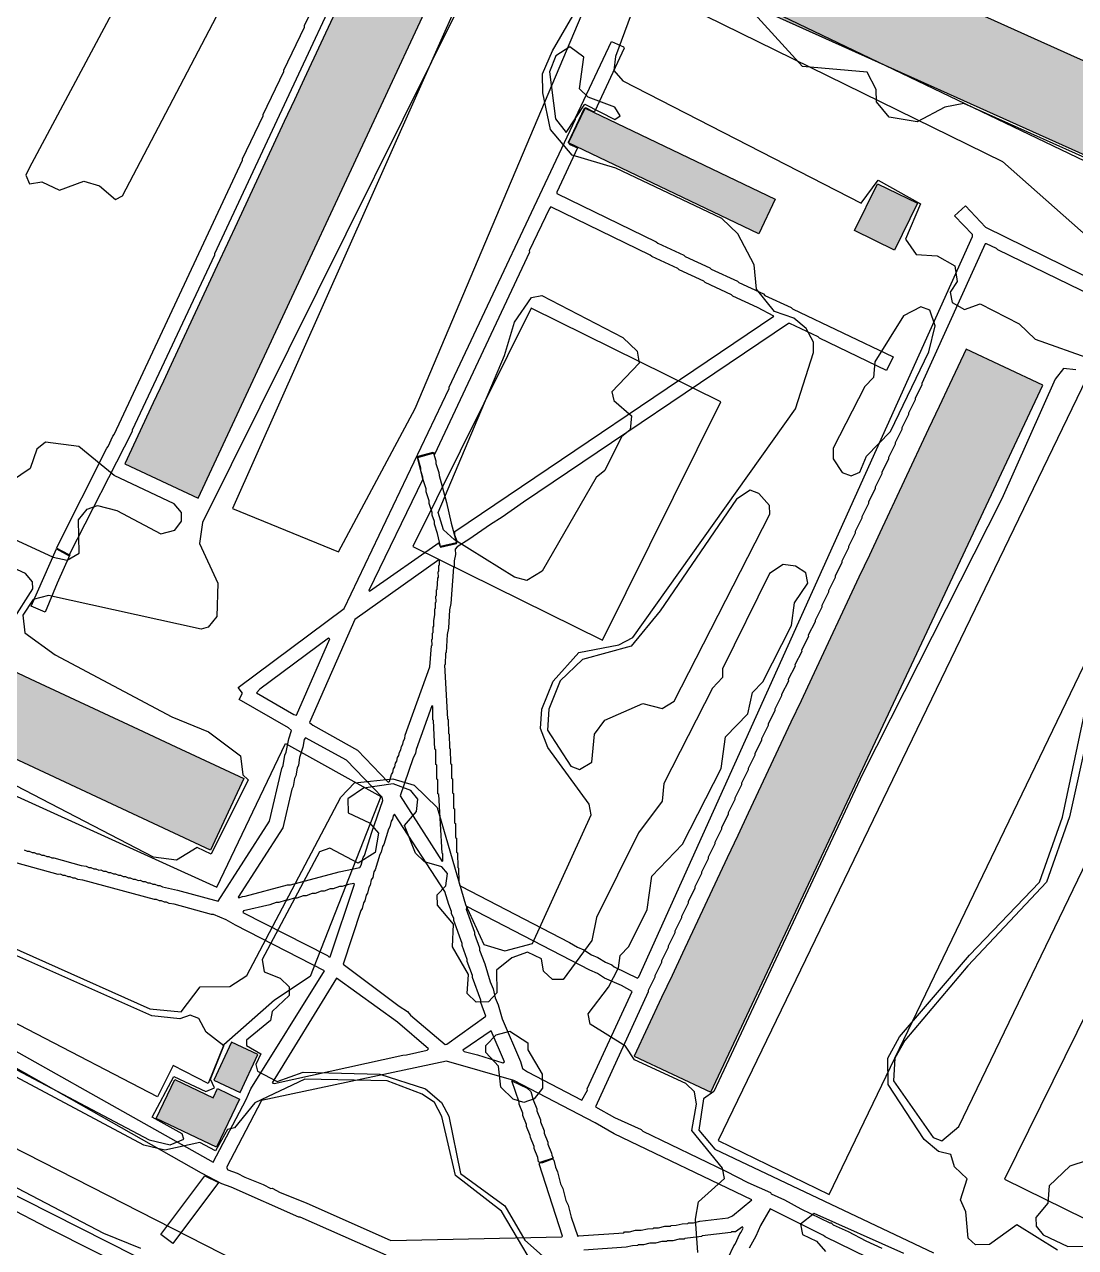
# Model space of a CAD drawing. Extents: x 1764 to 2708, y -3066 to -2278.
# Drawn here: x 2049.9 to 2200.5, y -2622.1 to -2446.9 of the extents above; entities that cross this region are included whole.
import ezdxf

# ---------------------------------------------------------------- set-up
doc = ezdxf.new("R2010")
doc.units = 0
for name, color, linetype in [('DOR_DOROZHKA', 40, 'CONTINUOUS'), ('DOR_LESTNICA', 6, 'CONTINUOUS'), ('DOR_TROTUAR', 8, 'CONTINUOUS'), ('PL_DETSKAYA', 1, 'CONTINUOUS'), ('PL_SPORT', 5, 'CONTINUOUS'), ('ZDANIYA', 250, 'CONTINUOUS'), ('ZDANIYA_OSM_DOP', 250, 'CONTINUOUS'), ('ZDANIYA_OSM_DOP_ZALIVKA', 252, 'CONTINUOUS'), ('ZDANIYA_ZALIVKA', 251, 'CONTINUOUS'), ('ZEL_LES_DREVESNYE', 94, 'CONTINUOUS'), ('ZEL_SPUTNIK_DOP', 40, 'CONTINUOUS'), ('ZEL_YANDEX_SHEMA', 92, 'CONTINUOUS')]:
    doc.layers.add(name, color=color, linetype=linetype)

msp = doc.modelspace()

# ---------------------------------------------------------------- linework, layer by layer
at = {"layer": 'DOR_DOROZHKA'}
for points in [[(2106.739, -2416.508), (2077.143, -2479.757), (2077.147, -2479.957), (2065.364, -2505.015), (2065.368, -2505.215), (2056.332, -2522.912), (2054.511, -2521.95), (2061.715, -2507.592), (2061.911, -2507.388), (2062.58, -2505.874), (2062.776, -2505.669), (2081.166, -2466.366), (2081.162, -2466.166), (2084.135, -2460.001), (2084.13, -2459.801), (2087.103, -2453.636), (2087.099, -2453.436), (2090.072, -2447.271), (2090.068, -2447.071), (2093.041, -2440.906)], [(2049.91, -2565.168), (2050.314, -2565.359), (2050.614, -2565.353), (2051.018, -2565.545), (2051.318, -2565.539), (2051.722, -2565.73), (2052.023, -2565.724), (2052.427, -2565.916), (2052.727, -2565.909), (2053.131, -2566.101), (2053.431, -2566.095), (2053.835, -2566.286), (2054.135, -2566.28), (2058.06, -2567.399), (2058.763, -2567.484), (2059.167, -2567.676), (2059.467, -2567.67), (2059.871, -2567.861), (2060.171, -2567.855), (2060.575, -2568.047), (2060.875, -2568.041), (2061.279, -2568.232), (2061.58, -2568.226), (2061.984, -2568.418), (2062.284, -2568.411), (2062.688, -2568.603), (2062.988, -2568.597), (2063.392, -2568.788), (2063.692, -2568.782), (2064.096, -2568.974), (2064.396, -2568.968), (2064.801, -2569.159), (2065.101, -2569.153), (2065.505, -2569.345), (2065.805, -2569.338), (2066.209, -2569.53), (2066.509, -2569.524), (2066.913, -2569.715), (2067.213, -2569.709), (2067.617, -2569.901), (2067.917, -2569.895), (2068.322, -2570.086), (2068.622, -2570.08), (2069.026, -2570.272), (2069.326, -2570.265), (2069.73, -2570.457), (2071.841, -2570.913), (2077.677, -2572.493), (2085.041, -2561.033), (2086.785, -2553.493), (2086.977, -2553.089), (2087.246, -2551.582), (2087.437, -2551.178), (2087.798, -2549.27), (2088.173, -2548.061), (2087.764, -2547.67), (2080.676, -2543.615), (2081.157, -2542.705), (2080.541, -2541.917), (2095.712, -2530.595), (2110.763, -2499.066), (2110.758, -2498.866), (2128.867, -2460.469), (2128.863, -2460.269), (2134.038, -2449.355), (2135.755, -2450.12), (2135.859, -2450.318), (2131.644, -2459.31), (2131.446, -2459.414), (2130.334, -2458.837), (2130.136, -2458.941), (2127.836, -2463.792), (2128.042, -2464.088), (2129.153, -2464.565), (2126.184, -2470.93), (2126.188, -2471.13), (2140.439, -2478.036), (2140.643, -2478.232), (2144.381, -2479.955), (2144.585, -2480.151), (2148.121, -2481.778), (2148.325, -2481.974), (2152.063, -2483.697), (2152.267, -2483.893), (2155.803, -2485.52), (2156.007, -2485.716), (2159.745, -2487.439), (2159.949, -2487.634), (2174.4, -2494.537), (2173.44, -2496.458), (2163.839, -2491.855), (2163.635, -2491.66), (2159.593, -2489.743), (2159.393, -2489.747), (2121.407, -2515.352), (2118.351, -2517.517), (2116.672, -2518.552), (2113.615, -2520.717), (2111.936, -2521.753), (2111.642, -2522.059), (2111.659, -2522.859), (2111.478, -2523.763), (2111.494, -2524.563), (2111.397, -2524.665), (2111.005, -2529.876), (2110.824, -2530.78), (2110.678, -2533.385), (2110.497, -2534.289), (2110.351, -2536.893), (2110.253, -2536.995), (2110.186, -2538.598), (2110.088, -2538.7), (2110.549, -2546.394), (2110.651, -2546.492), (2110.693, -2548.492), (2110.795, -2548.59), (2110.837, -2550.59), (2110.939, -2550.688), (2110.983, -2552.788), (2111.085, -2552.886), (2111.126, -2554.886), (2111.229, -2554.984), (2111.27, -2556.984), (2111.372, -2557.082), (2111.416, -2559.182), (2111.518, -2559.28), (2111.56, -2561.28), (2111.662, -2561.378), (2111.704, -2563.378), (2111.806, -2563.476), (2111.848, -2565.477), (2111.95, -2565.574), (2111.994, -2567.675), (2112.096, -2567.773), (2112.137, -2569.773), (2112.246, -2570.171), (2112.45, -2570.366), (2128.026, -2578.446), (2129.141, -2579.123), (2130.049, -2579.504), (2131.164, -2580.181), (2132.072, -2580.563), (2133.187, -2581.24), (2134.095, -2581.621), (2134.402, -2581.915), (2137.737, -2583.546), (2137.933, -2583.342), (2185.746, -2477.291), (2185.74, -2476.991), (2183.184, -2474.343), (2184.755, -2472.91), (2187.62, -2475.952), (2204.4, -2484.206)], [(2203.033, -2485.835), (2189.388, -2479.216), (2189.184, -2479.021), (2187.77, -2478.35), (2187.57, -2478.354), (2178.482, -2498.353), (2178.486, -2498.553), (2177.526, -2500.474), (2177.53, -2500.674), (2176.569, -2502.595), (2176.574, -2502.795), (2175.613, -2504.716), (2175.617, -2504.916), (2174.657, -2506.837), (2174.661, -2507.037), (2173.701, -2508.958), (2173.705, -2509.158), (2172.744, -2511.079), (2172.749, -2511.279), (2171.788, -2513.2), (2171.792, -2513.4), (2170.832, -2515.321), (2170.836, -2515.522), (2169.876, -2517.442), (2169.88, -2517.643), (2168.919, -2519.564), (2168.923, -2519.764), (2167.963, -2521.685), (2167.967, -2521.885), (2167.007, -2523.806), (2167.011, -2524.006), (2166.05, -2525.927), (2166.055, -2526.127), (2165.094, -2528.048), (2165.098, -2528.248), (2164.138, -2530.169), (2164.142, -2530.369), (2163.182, -2532.29), (2163.186, -2532.49), (2162.225, -2534.411), (2162.23, -2534.611), (2161.269, -2536.532), (2161.273, -2536.732), (2160.313, -2538.653), (2160.317, -2538.853), (2159.357, -2540.774), (2159.361, -2540.974), (2158.4, -2542.895), (2158.405, -2543.095), (2157.444, -2545.016), (2157.448, -2545.216), (2156.488, -2547.137), (2156.492, -2547.337), (2155.532, -2549.258), (2155.536, -2549.458), (2154.575, -2551.379), (2154.579, -2551.579), (2153.619, -2553.5), (2153.623, -2553.7), (2152.663, -2555.621), (2152.667, -2555.821), (2151.707, -2557.742), (2151.711, -2557.942), (2150.75, -2559.863), (2150.754, -2560.063), (2149.794, -2561.984), (2149.798, -2562.184), (2148.838, -2564.105), (2148.842, -2564.305), (2147.881, -2566.226), (2147.886, -2566.426), (2146.925, -2568.347), (2146.929, -2568.547), (2145.969, -2570.468), (2145.973, -2570.668), (2145.013, -2572.589), (2145.017, -2572.789), (2144.056, -2574.71), (2144.061, -2574.91), (2143.1, -2576.831), (2143.104, -2577.031), (2142.144, -2578.952), (2142.148, -2579.152), (2141.188, -2581.073), (2141.192, -2581.273), (2140.231, -2583.194), (2140.236, -2583.394), (2139.275, -2585.315), (2139.279, -2585.515), (2131.719, -2601.981), (2134.452, -2603.525), (2138.29, -2605.245), (2138.494, -2605.441), (2150.42, -2611.196), (2153.556, -2612.831), (2156.787, -2614.264), (2156.892, -2614.462), (2158.811, -2615.323), (2161.138, -2616.575), (2165.282, -2618.589), (2165.482, -2618.585), (2165.788, -2618.879), (2167.909, -2619.835), (2170.439, -2621.183), (2172.762, -2622.235)], [(2036.866, -2587.351), (2076.957, -2609.926), (2081.671, -2600.924), (2082.34, -2599.409), (2092.893, -2582.48), (2080.15, -2575.943), (2078.833, -2575.17), (2077.016, -2574.407), (2076.716, -2574.413), (2071.382, -2572.924), (2070.68, -2572.839), (2070.276, -2572.647), (2069.976, -2572.653), (2069.572, -2572.461), (2069.272, -2572.468), (2068.868, -2572.276), (2068.568, -2572.282), (2058.304, -2569.495), (2057.602, -2569.409), (2057.198, -2569.218), (2056.898, -2569.224), (2056.494, -2569.032), (2056.194, -2569.039), (2055.79, -2568.847), (2055.49, -2568.853), (2055.085, -2568.662), (2054.785, -2568.668), (2045.226, -2566.066)], [(2101.746, -2623.216), (2089.426, -2617.77), (2089.226, -2617.775), (2079.532, -2613.475), (2078.221, -2613.002), (2075.288, -2611.462), (2036.916, -2589.751)], [(2045.911, -2613.275), (2073.617, -2627.305)], [(2066.992, -2626.242), (2053.241, -2619.326), (2047.576, -2616.342)], [(2176.652, -2626.456), (2164.624, -2620.604), (2164.419, -2620.408), (2156.735, -2616.567), (2155.385, -2618.996), (2154.717, -2620.511), (2153.752, -2622.232)], [(2149.914, -2625.313), (2151.544, -2621.877), (2151.739, -2621.673), (2152.408, -2620.159), (2152.604, -2619.954), (2152.891, -2619.348), (2152.787, -2619.15), (2151.802, -2619.871), (2151.202, -2619.884), (2151.104, -2619.986), (2147.012, -2620.471), (2146.914, -2620.573), (2144.518, -2620.823), (2144.42, -2620.926), (2143.72, -2620.94), (2142.824, -2621.159), (2142.024, -2621.176), (2141.926, -2621.278), (2141.226, -2621.292), (2140.33, -2621.511), (2139.53, -2621.528), (2138.634, -2621.747), (2137.834, -2621.763), (2137.736, -2621.865), (2137.036, -2621.88), (2136.14, -2622.099), (2130.046, -2622.526)]]:
    msp.add_lwpolyline(points, dxfattribs=at)
for points in [[(2099.26, -2528.02), (2099.362, -2528.118), (2109.321, -2521.107), (2109.328, -2521.407), (2109.536, -2521.803), (2111.826, -2521.255), (2111.919, -2520.953), (2111.601, -2520.059), (2111.59, -2519.559), (2157.27, -2488.691), (2154.942, -2487.439), (2151.407, -2485.812), (2151.203, -2485.616), (2147.465, -2483.893), (2147.261, -2483.697), (2143.725, -2482.07), (2143.521, -2481.874), (2139.783, -2480.151), (2139.579, -2479.955), (2125.327, -2473.049), (2125.132, -2473.253), (2122.257, -2479.316), (2122.261, -2479.516), (2108.658, -2508.514), (2108.654, -2508.314), (2108.452, -2508.218), (2106.462, -2508.76), (2106.167, -2508.966), (2106.925, -2511.752), (2106.933, -2512.152)], [(2102.034, -2555.476), (2102.232, -2555.372), (2102.511, -2554.366), (2102.705, -2554.061), (2102.795, -2553.559), (2102.988, -2553.255), (2103.078, -2552.753), (2103.272, -2552.449), (2103.361, -2551.947), (2103.555, -2551.642), (2103.645, -2551.14), (2103.838, -2550.836), (2103.928, -2550.334), (2104.122, -2550.03), (2104.211, -2549.528), (2104.405, -2549.224), (2104.495, -2548.721), (2107.992, -2538.944), (2108.23, -2535.937), (2108.328, -2535.835), (2108.311, -2535.035), (2108.409, -2534.933), (2108.392, -2534.133), (2108.49, -2534.031), (2108.474, -2533.231), (2108.572, -2533.128), (2108.555, -2532.328), (2108.736, -2531.424), (2108.719, -2530.624), (2108.817, -2530.522), (2108.801, -2529.722), (2108.899, -2529.62), (2108.882, -2528.82), (2108.98, -2528.718), (2108.963, -2527.918), (2109.061, -2527.816), (2109.128, -2526.213), (2109.226, -2526.111), (2109.209, -2525.311), (2109.307, -2525.209), (2109.29, -2524.409), (2109.388, -2524.307), (2109.376, -2523.707), (2109.273, -2523.609), (2097.246, -2532.164), (2090.75, -2546.907), (2091.258, -2547.297), (2097.636, -2550.865)], [(2083.157, -2542.663), (2088.525, -2545.753), (2088.927, -2545.844), (2093.702, -2534.939), (2093.5, -2534.844), (2083.647, -2542.153)], [(2109.775, -2566.82), (2109.872, -2566.718), (2109.852, -2565.718), (2109.75, -2565.62), (2109.274, -2557.226), (2109.172, -2557.128), (2109.13, -2555.128), (2109.028, -2555.03), (2108.987, -2553.03), (2108.885, -2552.932), (2108.841, -2550.832), (2108.739, -2550.734), (2108.553, -2546.636), (2108.451, -2546.538), (2108.411, -2544.638), (2108.309, -2544.54), (2106.038, -2550.79), (2105.949, -2551.292), (2105.566, -2552.101), (2103.776, -2557.441)], [(2080.566, -2571.932), (2080.668, -2572.03), (2081.164, -2571.819), (2081.564, -2571.811), (2087.633, -2570.184), (2088.034, -2570.175), (2094.999, -2568.329), (2097.986, -2567.667), (2098.18, -2567.362), (2098.457, -2566.256), (2098.651, -2565.952), (2099.682, -2562.629), (2101.288, -2558.093), (2101.178, -2557.595), (2096.065, -2552.299), (2090.196, -2549.12), (2090, -2549.324), (2089.823, -2550.428), (2089.354, -2551.939), (2089.177, -2553.043), (2088.985, -2553.447), (2088.808, -2554.551), (2088.617, -2554.956), (2088.439, -2556.06), (2088.248, -2556.464), (2086.962, -2561.994)], [(2110.421, -2593.02), (2116.04, -2589.001), (2115.298, -2587.016), (2115.292, -2586.715), (2114.123, -2583.438), (2114.117, -2583.138), (2113.375, -2581.153), (2113.369, -2580.853), (2112.627, -2578.867), (2112.621, -2578.567), (2111.452, -2575.29), (2111.446, -2574.99), (2111.131, -2574.296), (2111.125, -2573.996), (2110.704, -2573.004), (2110.164, -2571.115), (2102.93, -2560.06), (2102.734, -2560.264), (2102.645, -2560.766), (2102.451, -2561.07), (2102.268, -2561.874), (2102.074, -2562.179), (2101.42, -2564.393), (2101.226, -2564.698), (2101.043, -2565.502), (2100.849, -2565.806), (2100.195, -2568.021), (2100.001, -2568.325), (2099.818, -2569.129), (2099.624, -2569.433), (2099.441, -2570.238), (2099.247, -2570.542), (2099.064, -2571.346), (2098.87, -2571.65), (2098.686, -2572.454), (2098.493, -2572.759), (2098.309, -2573.563), (2098.116, -2573.867), (2095.574, -2581.524), (2103.604, -2587.56), (2104.821, -2588.335), (2105.231, -2588.826), (2110.221, -2593.024)], [(2097.236, -2570.084), (2097.134, -2569.986), (2096.336, -2570.102), (2095.442, -2570.421), (2095.042, -2570.429), (2094.149, -2570.748), (2093.749, -2570.757), (2092.855, -2571.075), (2092.455, -2571.084), (2091.561, -2571.402), (2091.161, -2571.411), (2090.267, -2571.73), (2089.867, -2571.738), (2088.973, -2572.057), (2088.573, -2572.065), (2087.679, -2572.384), (2087.279, -2572.392), (2086.386, -2572.711), (2085.986, -2572.719), (2085.092, -2573.038), (2081.308, -2573.918), (2081.212, -2574.12), (2093.347, -2580.27), (2093.551, -2580.466), (2093.751, -2580.461)], [(2129.798, -2601.02), (2130.569, -2599.604), (2130.564, -2599.404), (2136.977, -2585.463), (2135.458, -2584.594), (2133.035, -2583.544), (2132.02, -2582.865), (2130.91, -2582.388), (2113.31, -2573.25), (2113.219, -2573.652), (2114.388, -2576.929), (2114.394, -2577.229), (2115.136, -2579.215), (2115.142, -2579.515), (2115.884, -2581.501), (2116.638, -2584.086), (2117.059, -2585.078), (2117.386, -2586.372), (2117.807, -2587.363), (2118.349, -2589.353), (2120.978, -2595.501), (2121.299, -2596.495), (2122.01, -2596.981)], [(2085.424, -2598.544), (2085.726, -2598.638), (2104.15, -2594.552), (2104.65, -2594.541), (2107.638, -2593.879), (2107.833, -2593.675), (2103.352, -2589.866), (2094.616, -2583.545)], [(2118.678, -2595.549), (2116.784, -2591.087), (2112.74, -2593.872), (2112.944, -2594.068), (2114.855, -2594.529), (2118.48, -2595.654)], [(2078.873, -2610.687), (2079.08, -2610.983), (2080.39, -2611.456), (2081.503, -2612.033), (2084.126, -2613.079), (2085.239, -2613.656), (2085.439, -2613.651), (2086.551, -2614.229), (2090.285, -2615.752), (2102.403, -2621.102), (2126.904, -2620.591), (2127.002, -2620.488), (2123.685, -2610.152), (2123.881, -2609.948), (2124.181, -2609.942), (2125.571, -2609.413), (2125.775, -2609.609), (2125.996, -2610.604), (2126.31, -2611.298), (2126.746, -2612.99), (2127.06, -2613.684), (2127.496, -2615.376), (2127.81, -2616.069), (2128.246, -2617.761), (2129.204, -2620.543), (2129.302, -2620.44), (2135.797, -2620.005), (2135.894, -2619.903), (2136.594, -2619.888), (2137.49, -2619.669), (2138.29, -2619.653), (2139.186, -2619.434), (2139.986, -2619.417), (2140.084, -2619.315), (2140.784, -2619.301), (2141.68, -2619.082), (2142.48, -2619.065), (2142.578, -2618.963), (2143.278, -2618.948), (2144.174, -2618.73), (2144.974, -2618.713), (2145.072, -2618.611), (2145.772, -2618.596), (2146.668, -2618.377), (2150.76, -2617.892), (2151.354, -2617.579), (2154.108, -2615.321), (2134.4, -2605.827), (2131.667, -2604.283), (2120.034, -2598.222), (2110.371, -2595.422), (2083.876, -2601.078)]]:
    msp.add_lwpolyline(points, close=True, dxfattribs=at)
at = {"layer": 'DOR_LESTNICA'}
for points in [[(2050.882, -2530.23), (2054.513, -2522.05), (2056.334, -2523.012), (2056.432, -2522.91), (2054.615, -2526.95), (2052.901, -2531.088)], [(2123.781, -2609.95), (2123.579, -2609.854), (2123.466, -2609.256), (2122.939, -2607.967), (2122.933, -2607.667), (2122.406, -2606.377), (2122.399, -2606.077), (2121.872, -2604.787), (2121.866, -2604.487), (2121.339, -2603.198), (2121.333, -2602.898), (2120.805, -2601.608), (2120.799, -2601.308), (2119.734, -2598.229), (2121.958, -2599.283), (2122.468, -2599.772), (2122.793, -2600.966), (2123.32, -2602.256), (2123.326, -2602.556), (2123.854, -2603.846), (2123.86, -2604.146), (2124.387, -2605.435), (2124.393, -2605.735), (2124.92, -2607.025), (2124.927, -2607.325), (2125.454, -2608.615), (2125.46, -2608.915), (2125.668, -2609.311)], [(2069.469, -2620.288), (2075.796, -2611.852), (2077.717, -2612.812), (2071.196, -2621.552)]]:
    msp.add_lwpolyline(points, close=True, dxfattribs=at)
at = {"layer": 'DOR_TROTUAR'}
msp.add_lwpolyline([(2109.534, -2521.703), (2109.094, -2519.811), (2108.667, -2518.519), (2108.659, -2518.119), (2108.34, -2517.225), (2108.332, -2516.825), (2107.904, -2515.534), (2107.896, -2515.133), (2107.469, -2513.842), (2107.461, -2513.442), (2107.033, -2512.15), (2107.025, -2511.75), (2106.706, -2510.856), (2106.698, -2510.456), (2106.267, -2508.964), (2108.454, -2508.318), (2108.554, -2508.316), (2108.877, -2509.41), (2108.886, -2509.81), (2109.313, -2511.102), (2109.321, -2511.502), (2110.402, -2515.381), (2111.065, -2518.369), (2111.824, -2521.155)], close=True, dxfattribs=at)
at = {"layer": 'PL_DETSKAYA'}
msp.add_lwpolyline([(2122.534, -2487.552), (2105.587, -2521.716), (2132.726, -2535.117), (2149.668, -2500.954)], close=True, dxfattribs=at)
at = {"layer": 'PL_SPORT'}
msp.add_lwpolyline([(2216.198, -2559.835), (2190.317, -2612.356), (2201.769, -2617.97), (2227.649, -2565.461)], close=True, dxfattribs=at)
at = {"layer": 'ZDANIYA'}
for points in [[(2088.605, -2457.686), (2087.159, -2460.791), (2080.392, -2475.322), (2079.015, -2478.278), (2077.546, -2481.432), (2071.222, -2495.013), (2069.829, -2498.003), (2068.376, -2501.123), (2064.305, -2509.865), (2074.829, -2514.766), (2122.004, -2413.467), (2111.48, -2408.566), (2109.024, -2413.84), (2107.601, -2416.895), (2106.178, -2419.95), (2099.347, -2434.619), (2097.925, -2437.673), (2096.502, -2440.729), (2090.004, -2454.681)], [(2225.435, -2462.819), (2220.059, -2460.399), (2205.159, -2453.69), (2199.807, -2451.281), (2184.64, -2444.452), (2179.359, -2442.074), (2163.813, -2435.074), (2158.461, -2432.665), (2153.24, -2430.314), (2148.228, -2441.446), (2230.592, -2478.525), (2231.771, -2475.906), (2232.318, -2474.691), (2232.974, -2473.233), (2233.632, -2471.774), (2234.288, -2470.315), (2234.945, -2468.856), (2235.602, -2467.397)], [(2157.482, -2471.925), (2155.111, -2476.883), (2127.888, -2463.864), (2130.258, -2458.908)], [(2150.62, -2566.283), (2144.201, -2579.956), (2142.706, -2583.14), (2141.212, -2586.323), (2137.268, -2594.724), (2148.255, -2599.882), (2195.823, -2498.559), (2184.835, -2493.401), (2182.445, -2498.491), (2180.968, -2501.639), (2179.456, -2504.858), (2172.471, -2519.737), (2170.977, -2522.92), (2169.482, -2526.104), (2162.716, -2540.516), (2161.179, -2543.791), (2159.727, -2546.883), (2153.609, -2559.916), (2152.114, -2563.1)], [(1993.257, -2526.124), (1997.057, -2518.269), (1998.138, -2516.035), (2000, -2516.936), (2004.485, -2519.031), (2009.871, -2521.548), (2025.441, -2528.821), (2030.827, -2531.337), (2045.363, -2538.128), (2050.749, -2540.644), (2066.232, -2547.877), (2071.618, -2550.394), (2081.378, -2554.953), (2076.6, -2565.18), (2000, -2529.387)]]:
    msp.add_lwpolyline(points, close=True, dxfattribs=at)
at = {"layer": 'ZDANIYA_OSM_DOP'}
for points in [[(2172.117, -2469.72), (2177.858, -2472.527), (2174.57, -2479.228), (2168.828, -2476.421)], [(2077.059, -2598.149), (2080.837, -2599.898), (2083.357, -2594.477), (2079.579, -2592.728)], [(2068.796, -2603.635), (2071.468, -2598.069), (2076.951, -2600.699), (2077.594, -2599.352), (2080.748, -2600.867), (2077.428, -2607.769)]]:
    msp.add_lwpolyline(points, close=True, dxfattribs=at)
at = {"layer": 'ZDANIYA_OSM_DOP_ZALIVKA'}
for points in [[(2170.739, -2472.527), (2177.858, -2472.527), (2172.117, -2469.72)], [(2168.828, -2476.421), (2175.947, -2476.421), (2170.739, -2472.527), (2177.858, -2472.527)], [(2174.57, -2479.228), (2174.57, -2479.228), (2168.828, -2476.421), (2175.947, -2476.421)], [(2078.766, -2594.477), (2083.357, -2594.477), (2079.579, -2592.728)], [(2077.059, -2598.149), (2081.65, -2598.149), (2078.766, -2594.477), (2083.357, -2594.477)], [(2070.852, -2599.352), (2074.142, -2599.352), (2071.468, -2598.07)], [(2080.837, -2599.898), (2080.837, -2599.898), (2077.059, -2598.149), (2081.65, -2598.149)], [(2070.206, -2600.699), (2076.951, -2600.699), (2070.852, -2599.352), (2074.142, -2599.352)], [(2076.951, -2600.699), (2080.398, -2600.699), (2077.594, -2599.352)], [(2068.796, -2603.635), (2079.416, -2603.635), (2070.125, -2600.867), (2080.748, -2600.867)], [(2070.125, -2600.867), (2080.748, -2600.867), (2070.206, -2600.699), (2080.398, -2600.699)], [(2077.428, -2607.769), (2077.428, -2607.769), (2068.796, -2603.635), (2079.416, -2603.635)]]:
    msp.add_solid(points, dxfattribs=at)
at = {"layer": 'ZDANIYA_ZALIVKA'}
for points in [[(2090.004, -2454.681), (2102.811, -2454.681), (2096.502, -2440.729), (2109.308, -2440.729)], [(2170.075, -2451.281), (2199.807, -2451.281), (2154.905, -2444.452), (2184.64, -2444.452)], [(2175.426, -2453.69), (2205.159, -2453.69), (2170.075, -2451.281), (2199.807, -2451.281)], [(2088.605, -2457.686), (2101.411, -2457.686), (2090.004, -2454.681), (2102.811, -2454.681)], [(2190.329, -2460.399), (2220.059, -2460.399), (2175.426, -2453.69), (2205.159, -2453.69)], [(2087.159, -2460.791), (2099.965, -2460.791), (2088.605, -2457.686), (2101.411, -2457.686)], [(2127.888, -2463.864), (2140.623, -2463.864), (2130.258, -2458.908)], [(2080.392, -2475.322), (2093.198, -2475.322), (2087.159, -2460.791), (2099.965, -2460.791)], [(2195.704, -2462.819), (2225.435, -2462.819), (2190.329, -2460.399), (2220.059, -2460.399)], [(2205.873, -2467.397), (2235.602, -2467.397), (2195.704, -2462.819), (2225.435, -2462.819)], [(2144.744, -2471.925), (2157.482, -2471.925), (2127.888, -2463.864), (2140.623, -2463.864)], [(2155.111, -2476.883), (2155.111, -2476.883), (2144.744, -2471.925), (2157.482, -2471.925)], [(2079.015, -2478.278), (2091.821, -2478.278), (2080.392, -2475.322), (2093.198, -2475.322)], [(2077.546, -2481.432), (2090.353, -2481.432), (2079.015, -2478.278), (2091.821, -2478.278)], [(2071.222, -2495.013), (2084.028, -2495.013), (2077.546, -2481.432), (2090.353, -2481.432)], [(2182.445, -2498.491), (2195.678, -2498.491), (2184.835, -2493.401)], [(2069.829, -2498.003), (2082.636, -2498.003), (2071.222, -2495.013), (2084.028, -2495.013)], [(2068.376, -2501.123), (2081.183, -2501.123), (2069.829, -2498.003), (2082.636, -2498.003)], [(2180.968, -2501.639), (2194.377, -2501.639), (2182.413, -2498.559), (2195.823, -2498.559)], [(2182.413, -2498.559), (2195.823, -2498.559), (2182.445, -2498.491), (2195.678, -2498.491)], [(2064.305, -2509.865), (2077.111, -2509.865), (2068.376, -2501.123), (2081.183, -2501.123)], [(2179.456, -2504.858), (2192.866, -2504.858), (2180.968, -2501.639), (2194.377, -2501.639)], [(2172.471, -2519.737), (2185.881, -2519.737), (2179.456, -2504.858), (2192.866, -2504.858)], [(2074.829, -2514.766), (2074.829, -2514.766), (2064.305, -2509.865), (2077.111, -2509.865)], [(2170.977, -2522.92), (2184.386, -2522.92), (2172.471, -2519.737), (2185.881, -2519.737)], [(2169.482, -2526.104), (2182.891, -2526.104), (2170.977, -2522.92), (2184.386, -2522.92)], [(2162.716, -2540.516), (2176.125, -2540.516), (2169.482, -2526.104), (2182.891, -2526.104)], [(2024.091, -2540.644), (2050.749, -2540.644), (2018.706, -2538.128), (2045.363, -2538.128)], [(2039.57, -2547.877), (2066.232, -2547.877), (2024.091, -2540.644), (2050.749, -2540.644)], [(2161.179, -2543.791), (2174.588, -2543.791), (2162.716, -2540.516), (2176.125, -2540.516)], [(2159.727, -2546.883), (2173.136, -2546.883), (2161.179, -2543.791), (2174.588, -2543.791)], [(2153.609, -2559.916), (2167.018, -2559.916), (2159.727, -2546.883), (2173.136, -2546.883)], [(2044.957, -2550.394), (2071.618, -2550.394), (2039.57, -2547.877), (2066.232, -2547.877)], [(2054.713, -2554.953), (2081.378, -2554.953), (2044.957, -2550.394), (2071.618, -2550.394)], [(2076.6, -2565.18), (2076.6, -2565.18), (2054.713, -2554.953), (2081.378, -2554.953)], [(2152.114, -2563.1), (2165.523, -2563.1), (2153.609, -2559.916), (2167.018, -2559.916)], [(2150.62, -2566.283), (2164.029, -2566.283), (2152.114, -2563.1), (2165.523, -2563.1)], [(2144.201, -2579.956), (2157.61, -2579.956), (2150.62, -2566.283), (2164.029, -2566.283)], [(2142.706, -2583.14), (2156.115, -2583.14), (2144.201, -2579.956), (2157.61, -2579.956)], [(2141.212, -2586.323), (2154.621, -2586.323), (2142.706, -2583.14), (2156.115, -2583.14)], [(2137.268, -2594.724), (2150.677, -2594.724), (2141.212, -2586.323), (2154.621, -2586.323)], [(2148.255, -2599.882), (2148.255, -2599.882), (2137.268, -2594.724), (2150.677, -2594.724)]]:
    msp.add_solid(points, dxfattribs=at)
at = {"layer": 'ZEL_LES_DREVESNYE'}
for points in [[(2142.915, -2403.166), (2128.389, -2406.87), (2079.723, -2516.23), (2094.92, -2522.469), (2105.901, -2501.909), (2147.31, -2404.014)], [(2298.536, -2538.603), (2304.445, -2526.136), (2263.75, -2507.41), (2224.755, -2489.04), (2229.241, -2479.6), (2147.091, -2440.209), (2144.974, -2444.428), (2190.031, -2466.552), (2240.918, -2511.567), (2250.645, -2514.698)], [(2149.309, -2606.799), (2165.193, -2614.553), (2207.927, -2525.82), (2285.974, -2562.86), (2273.428, -2551.935), (2240.352, -2532.264), (2218.334, -2507.475), (2203.465, -2494.757)], [(2087.306, -2549.933), (2100.986, -2557.53), (2090.847, -2583.301), (2085.777, -2586.673), (2078.484, -2593.106), (2076.228, -2598.628), (2071.261, -2596.043), (2069.005, -2600.54), (2031.793, -2581.234), (2028.268, -2577.626), (2006.278, -2566.129), (1998.912, -2580.834), (1994.405, -2577.971), (1989.806, -2566.246), (1987.476, -2549.033), (1988.532, -2536.497), (1989.635, -2530.641), (2077.508, -2570.527)]]:
    msp.add_lwpolyline(points, close=True, dxfattribs=at)
at = {"layer": 'ZEL_SPUTNIK_DOP'}
for points in [[(2137.661, -2443.176), (2134.583, -2451.495), (2134.375, -2453.5), (2135.656, -2454.974), (2169.789, -2472.522), (2172.222, -2469.219), (2178.295, -2472.594), (2176.149, -2477.642), (2177.696, -2479.86), (2180.702, -2480.048), (2183.233, -2481.496), (2183.53, -2483.741), (2182.562, -2485.262), (2182.843, -2486.757), (2184.614, -2487.72), (2186.848, -2486.923), (2192.411, -2489.809), (2194.708, -2492.012), (2202.772, -2494.845)], [(2213.282, -2471.114), (2184.498, -2458.208), (2181.759, -2458.765), (2177.8, -2460.849), (2173.784, -2460.182), (2171.987, -2457.968), (2171.951, -2456.218), (2170.648, -2453.744), (2161.377, -2452.937), (2154.465, -2445.327)], [(2045.198, -2519.143), (2054.038, -2523.21), (2056.048, -2523.669), (2057.778, -2522.632), (2057.678, -2517.882), (2058.897, -2516.356), (2060.387, -2515.824), (2063.153, -2516.517), (2069.476, -2519.887), (2071.466, -2519.345), (2072.44, -2518.074), (2072.414, -2516.824), (2071.388, -2515.595), (2062.798, -2511.522), (2057.709, -2507.376), (2052.943, -2506.725), (2051.714, -2507.751), (2050.772, -2510.522), (2048.058, -2512.33)], [(2146.411, -2622.835), (2146.062, -2618.09), (2146.51, -2615.579), (2150.193, -2612.251), (2149.911, -2610.756), (2145.546, -2605.344), (2146.218, -2601.578), (2145.932, -2599.833), (2144.655, -2598.609), (2137.332, -2595.26), (2136.04, -2593.286), (2130.972, -2590.14), (2130.691, -2588.645), (2133.613, -2584.833), (2135.055, -2582.051), (2135.269, -2580.296), (2136.493, -2579.02), (2139.134, -2573.712), (2139.785, -2568.946), (2144.191, -2564.352), (2149.717, -2553.481), (2150.373, -2548.965), (2153.556, -2545.647), (2154.243, -2542.631), (2155.712, -2541.1), (2159.795, -2533.01), (2160.228, -2529.75), (2162.17, -2526.958), (2161.889, -2525.463), (2160.368, -2524.494), (2158.613, -2524.281), (2156.639, -2525.573), (2149.92, -2539.219), (2149.946, -2540.47), (2148.477, -2542.001), (2141.508, -2555.653), (2141.31, -2558.159), (2137.904, -2562.732), (2131.904, -2574.863), (2131.222, -2578.129), (2127.086, -2583.718), (2125.586, -2583.749), (2124.31, -2582.525), (2124.023, -2580.78), (2122.002, -2579.822), (2119.768, -2580.619), (2117.554, -2582.416), (2117.622, -2585.666), (2116.398, -2586.942), (2114.648, -2586.979), (2113.372, -2585.755), (2113.564, -2583), (2111.231, -2579.046), (2111.413, -2575.791), (2109.105, -2573.088), (2109.074, -2571.587), (2110.298, -2570.311), (2110.512, -2568.556), (2109.741, -2567.571), (2107.225, -2566.874), (2105.949, -2565.65), (2104.365, -2561.681), (2106.074, -2559.644), (2106.287, -2557.889), (2105.261, -2556.659), (2102.74, -2555.711), (2098.5, -2556.3), (2096.281, -2557.847), (2096.323, -2559.847), (2099.354, -2561.285), (2100.636, -2562.759), (2100.193, -2565.519), (2097.724, -2567.072), (2093.677, -2564.905), (2092.187, -2565.436), (2084.005, -2580.865), (2084.291, -2582.61), (2086.562, -2583.563), (2087.839, -2584.787), (2087.865, -2586.037), (2085.411, -2588.339), (2085.187, -2589.594), (2081.745, -2592.418), (2081.76, -2593.168), (2083.786, -2594.376), (2083.068, -2595.892), (2083.339, -2596.887), (2086.12, -2598.329), (2089.844, -2597.001), (2100.855, -2597.272), (2107.403, -2599.386), (2109.695, -2601.34), (2110.736, -2603.319), (2112.409, -2611.538), (2118.758, -2616.158), (2121.613, -2621.101), (2124.16, -2623.299)], [(2202.382, -2548.13), (2199.638, -2560.444), (2196.33, -2569.767), (2185.075, -2581.758), (2176.043, -2592.452), (2174.595, -2594.983), (2174.413, -2598.239), (2180.085, -2606.375), (2181.346, -2606.849), (2183.804, -2604.796), (2206.102, -2558.558)], [(2036.424, -2590.111), (2067.786, -2606.716), (2070.801, -2607.403), (2072.786, -2606.612), (2072.52, -2605.867), (2068.218, -2603.455), (2071.348, -2597.637), (2075.895, -2599.793), (2077.135, -2599.267), (2076.609, -2598.028), (2078.51, -2593.236), (2075.968, -2591.288), (2074.926, -2589.308), (2073.666, -2588.834), (2072.176, -2589.366), (2068.165, -2588.949), (2046.705, -2579.392)], [(2066.609, -2622.248), (2061.311, -2620.108), (2023.126, -2600.144)], [(2175.929, -2622.97), (2163.053, -2617.235), (2161.084, -2618.777), (2161.366, -2620.272), (2163.387, -2621.23), (2164.668, -2622.704)]]:
    msp.add_lwpolyline(points, dxfattribs=at)
for points in [[(2128.052, -2450.13), (2126.077, -2451.422), (2125.124, -2453.693), (2126.015, -2460.428), (2127.557, -2462.397), (2130.224, -2458.339), (2134.521, -2460.501), (2135.261, -2459.985), (2134.485, -2458.751), (2130.703, -2457.329), (2129.427, -2456.105), (2130.083, -2451.589)], [(2179.613, -2487.824), (2178.353, -2487.35), (2175.879, -2488.653), (2171.764, -2495.242), (2171.561, -2497.497), (2170.337, -2498.773), (2165.769, -2507.623), (2165.801, -2509.123), (2167.092, -2511.097), (2168.353, -2511.571), (2169.593, -2511.045), (2170.546, -2508.774), (2173.973, -2505.201), (2179.489, -2493.83), (2180.41, -2490.059)], [(2012.337, -2514.575), (2012.618, -2516.07), (2014.144, -2517.289), (2044.975, -2532.404), (2046.735, -2532.867), (2048.225, -2532.336), (2051.131, -2527.773), (2051.11, -2526.773), (2050.084, -2525.544), (2035.437, -2518.846), (2032.932, -2518.648), (2029.88, -2516.21), (2018.774, -2511.44), (2016.8, -2512.731), (2013.561, -2513.299)], [(2155.149, -2514.098), (2153.888, -2513.624), (2151.914, -2514.916), (2140.992, -2530.901), (2136.846, -2535.99), (2129.882, -2537.887), (2126.694, -2540.955), (2125.028, -2544.991), (2124.84, -2547.997), (2128.2, -2553.179), (2129.461, -2553.653), (2131.19, -2552.617), (2131.606, -2548.606), (2133.065, -2546.575), (2138.518, -2544.21), (2141.284, -2544.902), (2143.013, -2543.866), (2156.712, -2517.067), (2156.685, -2515.817)], [(2117.497, -2591.672), (2119.487, -2591.13), (2122.023, -2592.828), (2122.044, -2593.828), (2124.117, -2597.287), (2124.159, -2599.287), (2122.94, -2600.813), (2121.451, -2601.344), (2119.94, -2600.876), (2118.154, -2599.162), (2117.841, -2596.167), (2116.049, -2594.203), (2116.028, -2593.203)], [(2212.431, -2598.196), (2210.921, -2597.727), (2205.712, -2599.837), (2205.519, -2602.592), (2203.389, -2608.39), (2202.165, -2609.666), (2199.68, -2610.468), (2196.738, -2613.281), (2196.54, -2615.786), (2194.831, -2617.823), (2194.857, -2619.073), (2195.884, -2620.302), (2199.42, -2621.979), (2202.421, -2621.917), (2203.889, -2620.385), (2203.066, -2616.901), (2204.535, -2615.369), (2206.035, -2615.338), (2208.572, -2617.036), (2211.046, -2615.734), (2210.692, -2610.739), (2211.16, -2609.228), (2214.567, -2604.655), (2214.478, -2600.405)]]:
    msp.add_lwpolyline(points, close=True, dxfattribs=at)
at = {"layer": 'ZEL_YANDEX_SHEMA'}
for points in [[(2083.844, -2405.279), (2050.625, -2467.503), (2050.145, -2468.514), (2050.672, -2469.753), (2052.416, -2469.467), (2054.943, -2470.665), (2058.417, -2469.342), (2060.683, -2470.045), (2062.975, -2471.998), (2063.964, -2471.477), (2108.465, -2386.506)], [(2008.056, -2561.188), (2067.894, -2587.954), (2072.405, -2588.36), (2075.082, -2584.803), (2079.333, -2584.714), (2081.802, -2583.162), (2095.276, -2557.618), (2097.234, -2555.576), (2102.724, -2554.961), (2105.745, -2555.899), (2109.063, -2559.081), (2113.106, -2573.004), (2115.726, -2578.702), (2118.747, -2579.64), (2122.726, -2578.556), (2131.096, -2560.122), (2130.815, -2558.628), (2124.892, -2550.497), (2123.835, -2547.768), (2124.028, -2545.012), (2125.694, -2540.975), (2129.361, -2536.897), (2135.091, -2535.777), (2137.07, -2534.735), (2160.399, -2501.982), (2162.982, -2493.924), (2162.951, -2492.424), (2161.909, -2490.445), (2160.128, -2488.981), (2157.357, -2488.039), (2154.789, -2484.84), (2154.466, -2481.345), (2152.122, -2476.892), (2149.825, -2474.689), (2134.667, -2467.501), (2128.375, -2465.631), (2125.296, -2461.944), (2124.187, -2456.714), (2124.129, -2453.964), (2125.562, -2450.683), (2148.5, -2411.184)], [(2124.655, -2419.186), (2075.445, -2518.262), (2075.008, -2521.272), (2077.628, -2526.97), (2077.477, -2531.726), (2076.258, -2533.252), (2075.263, -2533.523), (2053.402, -2528.726), (2051.163, -2529.273), (2049.709, -2531.555), (2050.012, -2534.05), (2054.33, -2537.211), (2071.024, -2546.118), (2076.321, -2548.258), (2080.894, -2551.665), (2081.202, -2554.41), (2081.968, -2555.144), (2076.686, -2565.76), (2074.665, -2564.801), (2071.701, -2566.614), (2068.441, -2566.182), (1993.341, -2527.228)], [(2200.553, -2496.392), (2198.797, -2496.179), (2197.579, -2497.705), (2189.933, -2514.873), (2169.995, -2554.309), (2148.682, -2599.776), (2147.203, -2600.807), (2146.546, -2605.323), (2148.854, -2608.027), (2180.179, -2622.881)], [(2197.931, -2622.511), (2192.102, -2618.88), (2188.159, -2621.714), (2186.159, -2621.756), (2185.138, -2620.776), (2184.81, -2617.031), (2184.023, -2615.297), (2184.961, -2612.276), (2183.174, -2610.562), (2182.638, -2608.823), (2180.877, -2608.359), (2178.84, -2606.651), (2173.673, -2598.754), (2173.595, -2595.004), (2175.282, -2591.967), (2185.293, -2580.253), (2195.33, -2569.788), (2198.637, -2560.465), (2202.283, -2543.38)], [(2024.532, -2595.612), (2103.664, -2635.983), (2118.056, -2642.436), (2120.29, -2641.639), (2123.978, -2638.561), (2125.16, -2635.284), (2125.014, -2628.284), (2118.274, -2616.919), (2111.664, -2611.804), (2109.736, -2603.34), (2108.695, -2601.36), (2106.918, -2600.147), (2101.876, -2598.251), (2090.115, -2597.996), (2082.932, -2601.397), (2080.005, -2604.96), (2079.01, -2605.231), (2077.323, -2608.268), (2075.047, -2607.065), (2070.067, -2608.169), (2067.051, -2607.482), (2035.939, -2590.872)]]:
    msp.add_lwpolyline(points, dxfattribs=at)
msp.add_lwpolyline([(2124.042, -2485.732), (2135.673, -2491.742), (2137.715, -2493.701), (2138.001, -2495.446), (2134.084, -2499.53), (2134.361, -2500.774), (2136.908, -2502.972), (2136.699, -2504.978), (2135.47, -2506.004), (2133.069, -2510.806), (2131.84, -2511.833), (2124.116, -2525.25), (2121.892, -2526.547), (2120.131, -2526.084), (2111.516, -2520.761), (2109.984, -2519.292), (2109.182, -2516.807), (2118.719, -2494.347), (2120.12, -2489.566), (2122.547, -2486.013)], close=True, dxfattribs=at)

doc.saveas('drawing.dxf')
